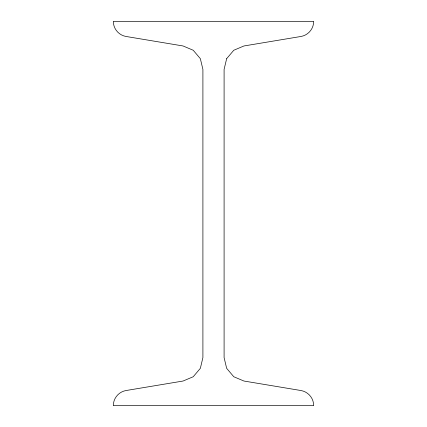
<?xml version="1.0" encoding="UTF-8"?>
<svg xmlns="http://www.w3.org/2000/svg" width="427" height="427" viewBox="0 0 427 427"><rect width="100%" height="100%" fill="white"/><g stroke="black" fill="none" stroke-linecap="round" stroke-linejoin="round"><path stroke-width="0.64" d="M226.652 58.67L224.095 69.387L224.095 357.612L226.652 368.33L233.772 376.742L243.924 381.028L300.859 390.513A15.345 15.345 0 0 1 313.68 405.65L113.315 405.65A15.345 15.345 0 0 1 126.141 390.513L183.076 381.028L193.228 376.742L200.348 368.33L202.905 357.612L202.905 69.387L200.348 58.67L193.228 50.258L183.076 45.972L126.141 36.487A15.345 15.345 0 0 1 113.32 21.35L313.685 21.35A15.345 15.345 0 0 1 300.859 36.487L243.924 45.972L233.772 50.258L226.652 58.67"/></g></svg>
